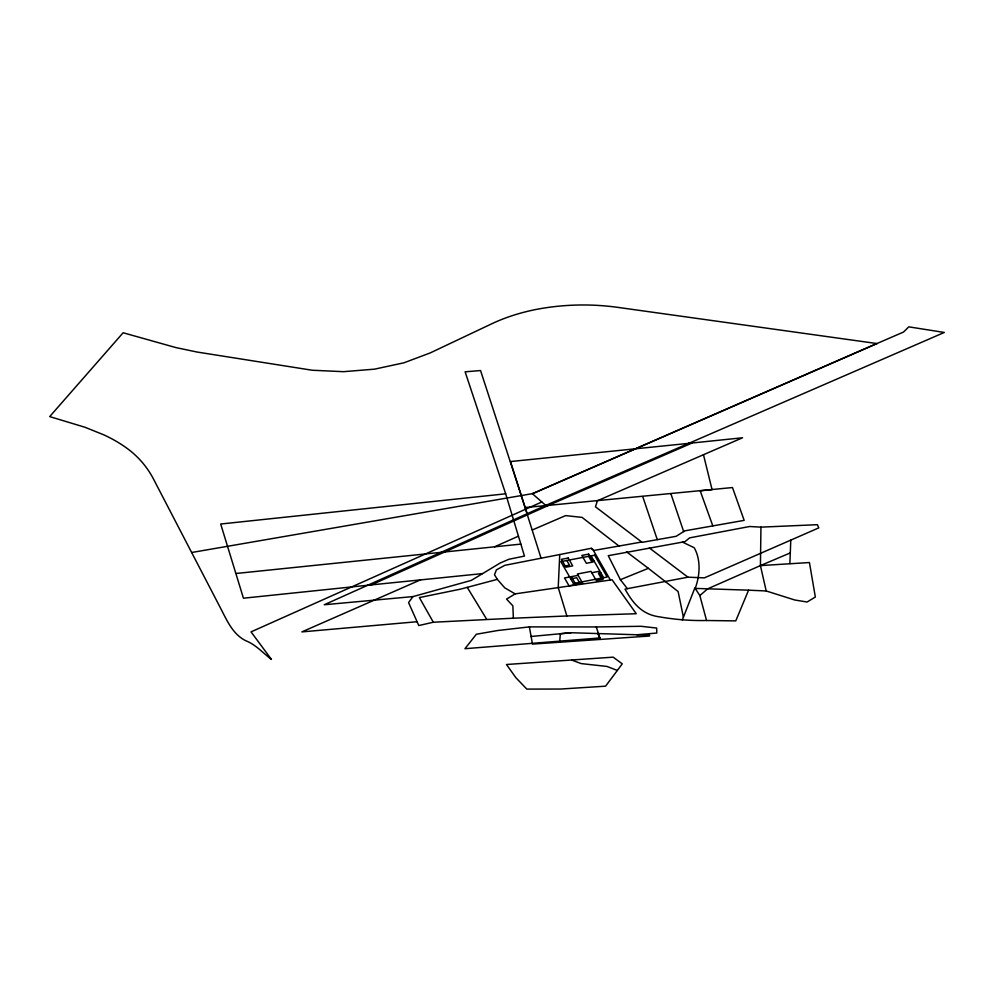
<?xml version="1.0" encoding="UTF-8"?>
<svg xmlns="http://www.w3.org/2000/svg" width="994" height="994" viewBox="0 0 994 994"><rect width="100%" height="100%" fill="white"/><g stroke="black" fill="none" stroke-linecap="round" stroke-linejoin="round"><path stroke-width="1.49" d="M706.56 620.504C690.768 620.828 675.075 619.597 659.531 616.864C642.248 614.627 633.128 603.594 625.027 589.107L687.923 577.179L704.373 577.874L818.808 527.876L817.391 524.695L760.957 527.143L760.422 565.598L766.2 590.97L794.74 599.991L807.066 602.004L815.341 597.046L809.439 562.542L760.422 565.598L707.653 588.833L699.851 595.58L706.56 620.504L735.771 620.89L748.569 590.175L766.2 590.97M789.882 563.486L790.789 540.152M610.378 579.999L592.946 549.645L591.244 548.29L559.746 554.553L558.218 587.541L566.878 615.982L636.259 613.72L612.056 579.763L515.165 593.878L506.555 599.084L512.854 605.831L513.376 618.206L566.878 615.982M559.622 642.174L560.367 633.75L571.053 632.731L649.591 635.154L649.567 636.023L532.498 644.1L529.367 626.891L497.522 630.544L476.35 634.247L464.968 648.697L599.73 637.962L600.326 639.366L596.263 626.941L529.367 626.891M682.319 620.032L694.868 587.901L699.851 595.58M527.541 514.793L480.549 370.551L465.117 371.818L505.673 493.807L524.459 556.081L508.878 559.274L500.243 562.989L471.33 580.372L412.97 596.599L408.559 602.575L418.785 625.549L433.322 622.232L513.376 618.206M617.349 670.453L622.244 663.843L613.174 657.158L506.48 664.501L515.774 677.585L526.82 689.103L560.74 689.041L605.57 686.171L617.349 670.453L606.999 666.452L581.13 663.582L571.55 660.016M688.407 443.386L742.555 437.77L597.394 500.752L595.456 506.791L642.136 542.351L676.206 536.288L684.791 530.846L744.171 520.371L732.479 487.545L545.147 505.673L324.243 604.75L412.982 596.586M541.829 501.982L251.047 631.873L271.437 659.407C262.988 653.046 255.955 644.721 245.655 640.67C232.745 634.234 226.943 620.43 220.643 608.328L153.424 478.909C147.336 467.242 138.613 457.029 128.102 449.126A144.938 83.682 0 0 0 103.91 434.887L84.999 427.271L49.7 416.598L123.132 332.766L175.727 347.54L197.073 352.038L312.203 370.24L343.502 371.681L374.576 369.147L403.999 362.785L430.278 352.895L491.918 323.709A144.068 83.173 0 0 1 535.07 309.656C561.933 304.35 589.616 303.592 616.752 307.221L876.944 343.551L903.571 332.021L908.777 326.84L944.3 332.456L545.147 505.673M559.746 554.553L541.071 558.206L510.506 461.551L692.097 443.013L548.601 505.35L371.346 584.882L243.443 598.214L220.693 524.024L505.673 493.807M420.922 579.688L301.865 631.898L417.082 621.722M494.54 546.824L518.408 536.176M532.424 493.72L876.944 343.551L532.424 493.72L545.731 505.412M532.362 529.951L565.636 515.6L582.062 517.389L618.976 546.041L641.689 542.003M760.422 565.598L790.292 552.913M760.957 527.143L749.613 526.509L689.625 537.866L684.953 541.668L608.266 555.683L620.38 579.688L648.361 568.332L678.107 591.517L683.412 617.249M433.322 622.232L419.393 597.568L460.247 589.206L497.323 579.365L504.766 587.864L515.165 593.878M541.071 558.206L504.853 565.313L496.391 569.873L494.503 574.756L497.323 579.365M563.511 566.269L569.487 565.126L566.828 560.492M593.753 560.479L591.293 560.951L588.634 556.317M578.16 575.352L564.517 577.961L569.04 585.826L582.67 583.217L577.377 573.998L591.02 571.388L596.313 580.608L603.122 579.303L598.599 571.426L591.79 572.743M570.742 578.868L576.719 577.725L579.378 582.36M600.997 573.078L598.525 573.55L601.184 578.185M618.976 546.041L593.915 550.428L591.244 548.29M191.656 552.502L532.809 493.571M367.755 585.255L482.438 573.6M236.15 573.476L520.794 544.116M530.933 636.495L571.053 632.731M525.23 507.499L548.601 505.35M636.893 634.756L656.785 633.041L656.661 628.059L641.093 626.295L596.263 626.941M748.569 590.175L695.191 588.398C699.739 576.445 701.267 560.156 694.197 547.719L682.456 542.103M649.343 547.93L687.923 577.179M626.518 551.794L648.361 568.332M620.38 579.688L627.376 588.659M467.255 587.379L486.563 619.076M591.095 555.845L603.656 577.713M571.339 576.657L575.861 584.522M597.829 633.526L599.73 637.962M712.822 525.913L700.186 490.8L712.064 489.644L703.479 454.755M670.875 493.72L683.673 531.566M642.708 496.515L657.295 539.655M568.208 558.032L561.399 559.336L565.921 567.201L572.73 565.897L568.208 558.032M588.659 554.118L581.85 555.422L586.361 563.287L593.182 561.983L588.659 554.118M594.611 555.174L560.852 561.635L573.401 583.503L607.16 577.042L594.611 555.174"/></g></svg>
